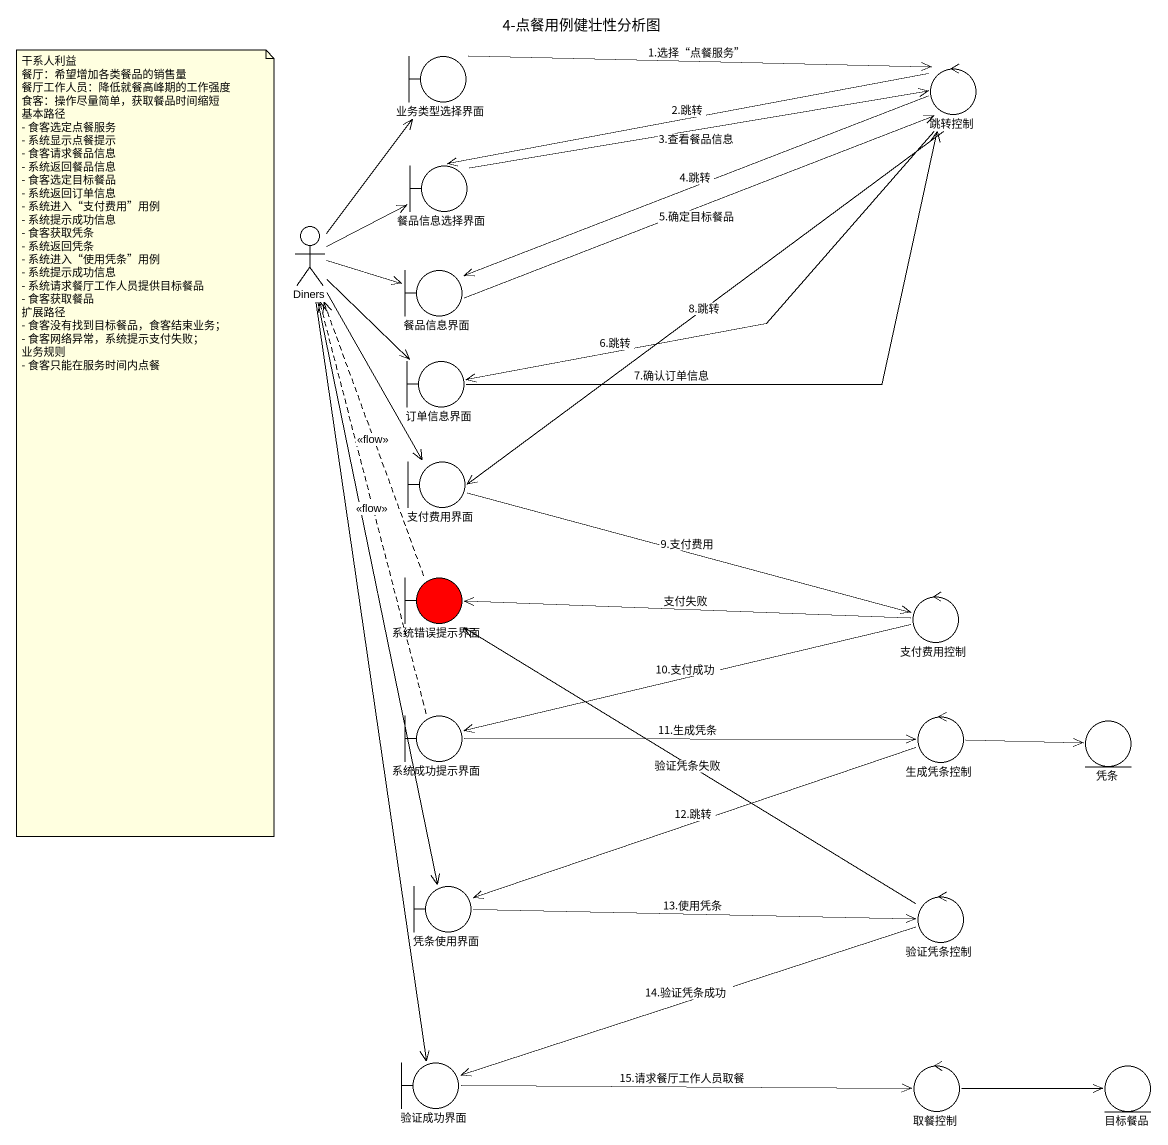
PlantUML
@startuml
title 4-点餐用例健壮性分析图
boundary 业务类型选择界面
control 跳转控制
boundary 餐品信息选择界面
actor Diners
boundary 餐品信息界面
boundary 订单信息界面
boundary 支付费用界面
boundary 系统错误提示界面 #FF0000
control 支付费用控制
boundary 系统成功提示界面
control 生成凭条控制
entity 凭条
boundary 凭条使用界面
control 验证凭条控制
boundary 验证成功界面
control 取餐控制
entity 目标餐品
业务类型选择界面 -right-> 跳转控制 : 1.选择“点餐服务”
跳转控制 -left-> 餐品信息选择界面 : 2.跳转
跳转控制 -left-> 餐品信息界面 : 4.跳转
跳转控制 -left-> 订单信息界面 : 6.跳转
跳转控制 --> 支付费用界面 : 8.跳转
餐品信息选择界面 -right-> 跳转控制 : 3.查看餐品信息
Diners -up-> 业务类型选择界面
Diners -right-> 餐品信息选择界面
Diners -right-> 餐品信息界面
Diners --> 订单信息界面
Diners --> 支付费用界面
Diners --> 凭条使用界面
Diners --> 验证成功界面
餐品信息界面 -right-> 跳转控制 : 5.确定目标餐品
订单信息界面 -right-> 跳转控制 : 7.确认订单信息
支付费用界面 -right-> 支付费用控制 : 9.支付费用
系统错误提示界面 .up.> Diners : <<flow>>
支付费用控制 -left-> 系统错误提示界面 : 支付失败
支付费用控制 -left-> 系统成功提示界面 : 10.支付成功
系统成功提示界面 .up.> Diners : <<flow>>
系统成功提示界面 -right-> 生成凭条控制 : 11.生成凭条
生成凭条控制 -right-> 凭条
生成凭条控制 -left-> 凭条使用界面 : 12.跳转
凭条使用界面 -right-> 验证凭条控制 : 13.使用凭条
验证凭条控制 -up-> 系统错误提示界面 : 验证凭条失败
验证凭条控制 -left-> 验证成功界面 : 14.验证凭条成功
验证成功界面 -right-> 取餐控制 : 15.请求餐厅工作人员取餐
取餐控制 -right-> 目标餐品
note as N1
  干系人利益
  餐厅：希望增加各类餐品的销售量
  餐厅工作人员：降低就餐高峰期的工作强度
  食客：操作尽量简单，获取餐品时间缩短
  基本路径
  - 食客选定点餐服务
  - 系统显示点餐提示
  - 食客请求餐品信息
  - 系统返回餐品信息
  - 食客选定目标餐品
  - 系统返回订单信息
  - 系统进入“支付费用”用例
  - 系统提示成功信息
  - 食客获取凭条
  - 系统返回凭条
  - 系统进入“使用凭条”用例
  - 系统提示成功信息
  - 系统请求餐厅工作人员提供目标餐品
  - 食客获取餐品
  扩展路径
  - 食客没有找到目标餐品，食客结束业务；
  - 食客网络异常，系统提示支付失败；
  业务规则
  - 食客只能在服务时间内点餐
end note
@enduml
